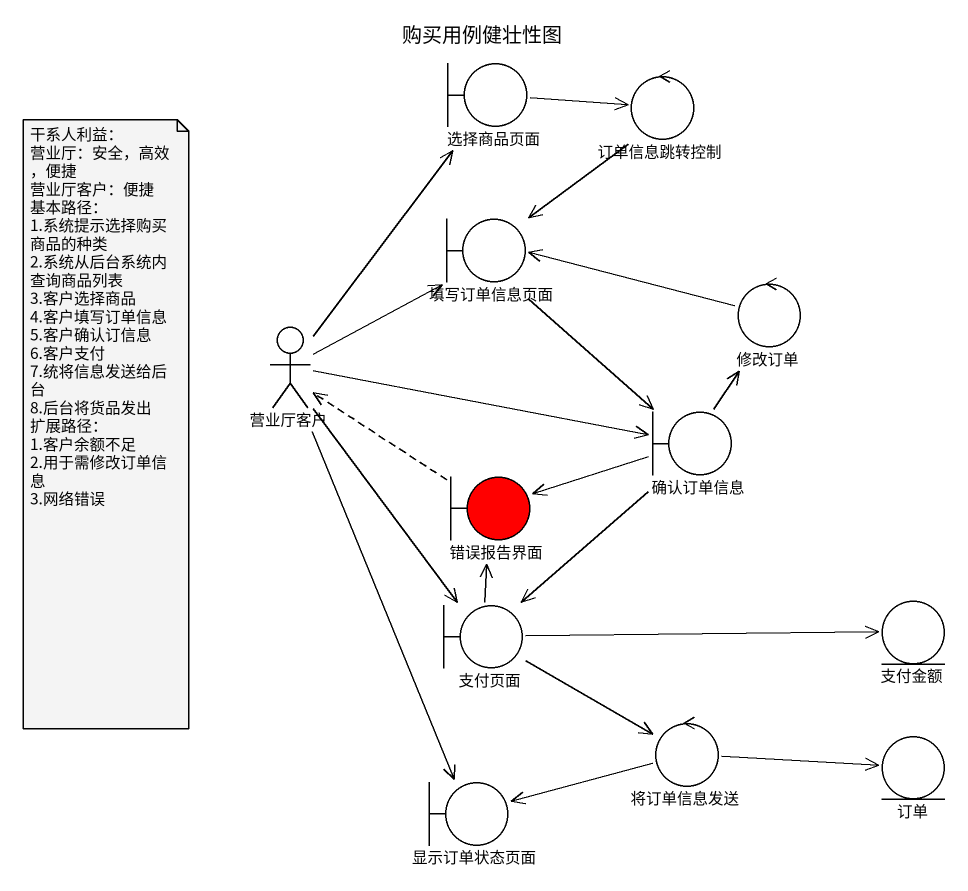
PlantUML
@startuml
title 购买用例健壮性图
boundary 选择商品页面
control 订单信息跳转控制
boundary 填写订单信息页面
actor 营业厅客户
control 修改订单
boundary 确认订单信息
boundary 错误报告界面 #FF0000
boundary 支付页面
entity 支付金额
control 将订单信息发送
boundary 显示订单状态页面
entity 订单
选择商品页面 -right-> 订单信息跳转控制
订单信息跳转控制 --> 填写订单信息页面
填写订单信息页面 --> 确认订单信息
营业厅客户 -up-> 选择商品页面
营业厅客户 -up-> 填写订单信息页面
营业厅客户 -right-> 确认订单信息
营业厅客户 --> 支付页面
营业厅客户 --> 显示订单状态页面
修改订单 -left-> 填写订单信息页面
确认订单信息 -up-> 修改订单
确认订单信息 -left-> 错误报告界面
确认订单信息 --> 支付页面
错误报告界面 .up.> 营业厅客户
支付页面 -up-> 错误报告界面
支付页面 -right-> 支付金额
支付页面 --> 将订单信息发送
将订单信息发送 -left-> 显示订单状态页面
将订单信息发送 -right-> 订单
note as N1
  干系人利益：
  营业厅：安全，高效，便捷
  营业厅客户：便捷
  基本路径：
  1.系统提示选择购买商品的种类
  2.系统从后台系统内查询商品列表
  3.客户选择商品
  4.客户填写订单信息
  5.客户确认订信息
  6.客户支付
  7.统将信息发送给后台
  8.后台将货品发出
  扩展路径：
  1.客户余额不足
  2.用于需修改订单信息
  3.网络错误
end note
@enduml
